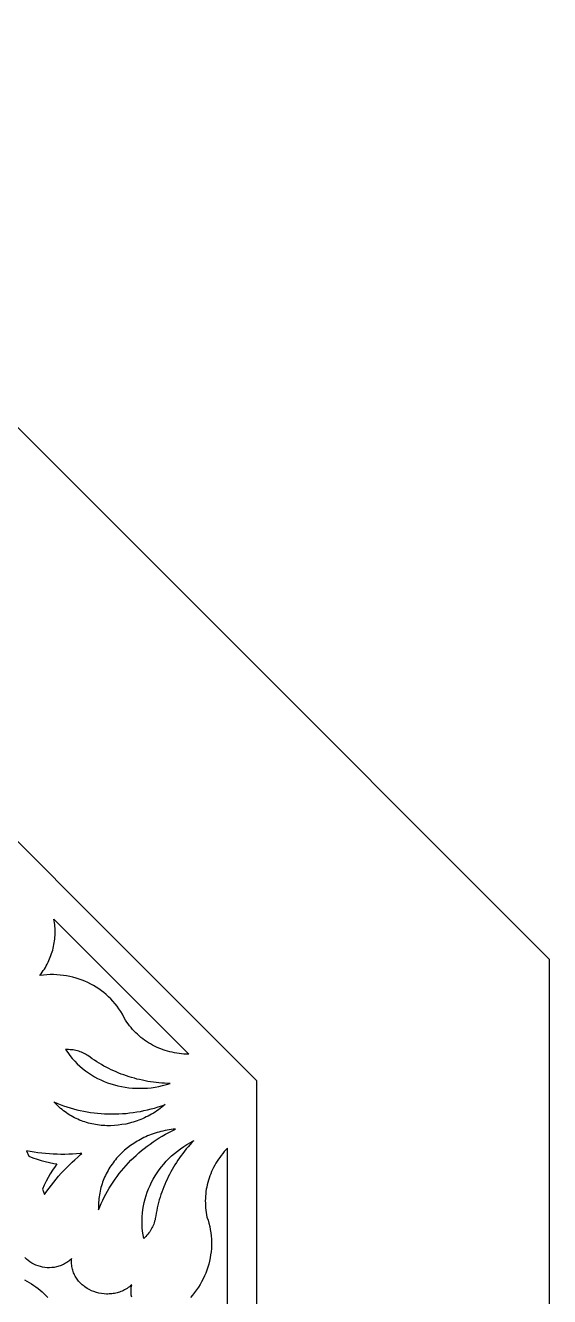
# Model space of a CAD drawing. Extents: x -3069 to -2029, y 258 to 1298.
# Drawn here: x -2118.8 to -2029.2, y 935.6 to 1152.6 of the extents above; entities that cross this region are included whole.
import ezdxf

# ---------------------------------------------------------------- set-up
doc = ezdxf.new("R2010")
doc.units = 0
doc.layers.add('LAYER_1', color=18, linetype='CONTINUOUS')
doc.layers.add('LAYER_2', color=174, linetype='CONTINUOUS')

msp = doc.modelspace()

# ---------------------------------------------------------------- linework, layer by layer
at = {"layer": 'LAYER_1'}
for points in [[(-2333.8, 257.75), (-2029.19, 562.36), (-2029.19, 993.14), (-2333.8, 1297.75), (-2764.58, 1297.75), (-3069.19, 993.14), (-3069.19, 562.36), (-2764.58, 257.75)], [(-2113.9, 1000.05), (-2090.85, 976.99), (-2091.26, 977), (-2091.68, 977.03), (-2092.09, 977.06), (-2092.5, 977.11), (-2092.9, 977.17), (-2093.3, 977.24), (-2093.7, 977.32), (-2094.09, 977.41), (-2094.48, 977.52), (-2094.86, 977.64), (-2095.24, 977.76), (-2095.61, 977.9), (-2095.98, 978.05), (-2096.34, 978.21), (-2096.7, 978.38), (-2097.05, 978.56), (-2097.39, 978.76), (-2097.73, 978.96), (-2098.06, 979.17), (-2098.39, 979.4), (-2098.71, 979.63), (-2099.02, 979.87), (-2099.32, 980.13), (-2099.61, 980.39), (-2099.9, 980.66), (-2100.18, 980.94), (-2100.45, 981.23), (-2100.71, 981.53), (-2100.96, 981.84), (-2101.2, 982.16), (-2101.44, 982.49), (-2101.66, 982.83), (-2101.91, 983.33), (-2102.18, 983.82), (-2102.47, 984.29), (-2102.78, 984.75), (-2103.1, 985.19), (-2103.43, 985.61), (-2103.79, 986.03), (-2104.16, 986.42), (-2104.54, 986.8), (-2104.94, 987.16), (-2105.35, 987.51), (-2105.77, 987.84), (-2106.21, 988.15), (-2106.66, 988.44), (-2107.12, 988.72), (-2107.59, 988.97), (-2108.07, 989.21), (-2108.57, 989.44), (-2109.07, 989.64), (-2109.58, 989.82), (-2110.1, 989.99), (-2110.63, 990.13), (-2111.17, 990.26), (-2111.71, 990.36), (-2112.26, 990.45), (-2112.82, 990.51), (-2113.38, 990.55), (-2113.95, 990.58), (-2114.52, 990.58), (-2115.1, 990.56), (-2115.68, 990.51), (-2116.27, 990.45), (-2116.07, 990.72), (-2115.87, 990.99), (-2115.69, 991.26), (-2115.51, 991.54), (-2115.34, 991.82), (-2115.18, 992.1), (-2115.03, 992.39), (-2114.88, 992.68), (-2114.75, 992.98), (-2114.62, 993.27), (-2114.5, 993.57), (-2114.38, 993.87), (-2114.28, 994.17), (-2114.18, 994.48), (-2114.09, 994.78), (-2114.01, 995.09), (-2113.94, 995.4), (-2113.88, 995.71), (-2113.82, 996.02), (-2113.78, 996.33), (-2113.74, 996.64), (-2113.71, 996.95), (-2113.69, 997.26), (-2113.68, 997.58), (-2113.67, 997.89), (-2113.68, 998.2), (-2113.69, 998.51), (-2113.72, 998.82), (-2113.75, 999.13), (-2113.79, 999.44), (-2113.84, 999.74)], [(-2094, 972), (-2094.49, 972.01), (-2094.97, 972.03), (-2095.45, 972.07), (-2095.93, 972.11), (-2096.41, 972.16), (-2096.89, 972.22), (-2097.36, 972.29), (-2097.83, 972.36), (-2098.3, 972.45), (-2098.77, 972.54), (-2099.23, 972.65), (-2099.69, 972.76), (-2100.14, 972.88), (-2100.6, 973.01), (-2101.05, 973.14), (-2101.49, 973.29), (-2101.94, 973.45), (-2102.38, 973.61), (-2102.81, 973.78), (-2103.24, 973.96), (-2103.67, 974.15), (-2104.09, 974.34), (-2104.51, 974.55), (-2104.93, 974.76), (-2105.34, 974.98), (-2105.75, 975.21), (-2106.15, 975.45), (-2106.54, 975.7), (-2106.93, 975.95), (-2107.32, 976.21), (-2107.7, 976.48), (-2108.08, 976.76), (-2108.29, 976.89), (-2108.5, 977.01), (-2108.72, 977.13), (-2108.94, 977.23), (-2109.17, 977.33), (-2109.4, 977.42), (-2109.64, 977.49), (-2109.87, 977.56), (-2110.12, 977.62), (-2110.36, 977.68), (-2110.61, 977.72), (-2110.86, 977.75), (-2111.11, 977.77), (-2111.37, 977.79), (-2111.62, 977.79), (-2111.88, 977.79), (-2111.52, 977.26), (-2111.14, 976.76), (-2110.74, 976.28), (-2110.32, 975.81), (-2109.89, 975.37), (-2109.44, 974.95), (-2108.97, 974.55), (-2108.48, 974.17), (-2107.99, 973.81), (-2107.47, 973.48), (-2106.95, 973.16), (-2106.41, 972.87), (-2105.86, 972.6), (-2105.3, 972.35), (-2104.73, 972.13), (-2104.14, 971.93), (-2103.55, 971.75), (-2102.95, 971.59), (-2102.34, 971.46), (-2101.73, 971.35), (-2101.1, 971.27), (-2100.47, 971.21), (-2099.84, 971.18), (-2099.2, 971.17), (-2098.56, 971.18), (-2097.91, 971.22), (-2097.26, 971.28), (-2096.61, 971.38), (-2095.96, 971.49), (-2095.31, 971.63), (-2094.65, 971.8)], [(-2094.86, 968.39), (-2095.14, 968.16), (-2095.42, 967.94), (-2095.71, 967.72), (-2096, 967.52), (-2096.29, 967.32), (-2096.59, 967.12), (-2096.89, 966.94), (-2097.19, 966.76), (-2097.5, 966.59), (-2097.8, 966.43), (-2098.11, 966.28), (-2098.42, 966.13), (-2098.73, 965.99), (-2099.05, 965.86), (-2099.36, 965.74), (-2099.68, 965.62), (-2100, 965.51), (-2100.32, 965.41), (-2100.64, 965.32), (-2100.96, 965.23), (-2101.61, 965.08), (-2102.26, 964.97), (-2102.9, 964.88), (-2103.55, 964.82), (-2104.2, 964.79), (-2104.52, 964.79), (-2104.85, 964.79), (-2105.17, 964.8), (-2105.49, 964.82), (-2105.81, 964.85), (-2106.12, 964.88), (-2106.44, 964.93), (-2106.75, 964.98), (-2107.07, 965.03), (-2107.38, 965.1), (-2107.69, 965.17), (-2107.99, 965.25), (-2108.3, 965.34), (-2108.6, 965.43), (-2108.9, 965.53), (-2109.19, 965.64), (-2109.49, 965.76), (-2109.78, 965.88), (-2110.07, 966.01), (-2110.35, 966.15), (-2110.63, 966.3), (-2110.91, 966.45), (-2111.18, 966.61), (-2111.45, 966.78), (-2111.72, 966.96), (-2111.98, 967.14), (-2112.24, 967.33), (-2112.49, 967.53), (-2112.74, 967.74), (-2112.98, 967.95), (-2113.22, 968.17), (-2113.46, 968.4), (-2113.68, 968.64), (-2113.91, 968.88), (-2113.36, 968.64), (-2112.8, 968.42), (-2112.25, 968.21), (-2111.68, 968.01), (-2111.11, 967.83), (-2110.54, 967.67), (-2109.96, 967.52), (-2109.38, 967.38), (-2108.79, 967.26), (-2108.2, 967.15), (-2107.61, 967.05), (-2107.01, 966.97), (-2106.41, 966.91), (-2105.81, 966.86), (-2105.21, 966.82), (-2104.6, 966.8), (-2104, 966.79), (-2103.39, 966.79), (-2102.78, 966.81), (-2102.17, 966.85), (-2101.56, 966.9), (-2100.95, 966.96), (-2100.33, 967.04), (-2099.72, 967.13), (-2099.11, 967.24), (-2098.5, 967.36), (-2097.89, 967.5), (-2097.28, 967.65), (-2096.67, 967.81), (-2096.07, 967.99), (-2095.46, 968.18)], [(-2093.13, 964.21), (-2093.49, 964.18), (-2093.85, 964.13), (-2094.2, 964.08), (-2094.55, 964.02), (-2094.9, 963.96), (-2095.25, 963.88), (-2095.59, 963.8), (-2095.93, 963.71), (-2096.26, 963.62), (-2096.59, 963.52), (-2096.92, 963.41), (-2097.24, 963.29), (-2097.56, 963.17), (-2097.88, 963.04), (-2098.19, 962.9), (-2098.49, 962.76), (-2098.8, 962.61), (-2099.09, 962.46), (-2099.39, 962.29), (-2099.68, 962.13), (-2100.24, 961.78), (-2100.78, 961.4), (-2101.3, 961.01), (-2101.8, 960.59), (-2102.28, 960.15), (-2102.51, 959.93), (-2102.73, 959.7), (-2102.95, 959.46), (-2103.17, 959.22), (-2103.37, 958.98), (-2103.57, 958.73), (-2103.77, 958.47), (-2103.95, 958.22), (-2104.13, 957.95), (-2104.31, 957.69), (-2104.48, 957.42), (-2104.64, 957.15), (-2104.79, 956.87), (-2104.94, 956.59), (-2105.08, 956.31), (-2105.21, 956.02), (-2105.33, 955.73), (-2105.45, 955.44), (-2105.56, 955.14), (-2105.66, 954.84), (-2105.76, 954.54), (-2105.85, 954.23), (-2105.93, 953.93), (-2106, 953.62), (-2106.06, 953.3), (-2106.12, 952.99), (-2106.16, 952.67), (-2106.2, 952.35), (-2106.23, 952.03), (-2106.25, 951.71), (-2106.27, 951.38), (-2106.27, 951.06), (-2106.27, 950.73), (-2106.25, 950.4), (-2106.03, 950.95), (-2105.8, 951.5), (-2105.55, 952.05), (-2105.29, 952.58), (-2105.01, 953.11), (-2104.72, 953.64), (-2104.42, 954.15), (-2104.11, 954.66), (-2103.78, 955.16), (-2103.44, 955.66), (-2103.09, 956.14), (-2102.72, 956.62), (-2102.35, 957.09), (-2101.96, 957.55), (-2101.56, 958), (-2101.15, 958.45), (-2100.72, 958.88), (-2100.29, 959.31), (-2099.84, 959.73), (-2099.39, 960.13), (-2098.92, 960.53), (-2098.44, 960.92), (-2097.95, 961.3), (-2097.46, 961.66), (-2096.95, 962.02), (-2096.43, 962.37), (-2095.9, 962.7), (-2095.37, 963.03), (-2094.82, 963.34), (-2094.27, 963.64), (-2093.7, 963.93)], [(-2089.97, 962.27), (-2090.3, 961.91), (-2090.63, 961.56), (-2090.95, 961.19), (-2091.26, 960.82), (-2091.56, 960.45), (-2091.86, 960.07), (-2092.14, 959.69), (-2092.42, 959.3), (-2092.69, 958.91), (-2092.95, 958.51), (-2093.21, 958.11), (-2093.45, 957.71), (-2093.69, 957.3), (-2093.92, 956.89), (-2094.14, 956.47), (-2094.35, 956.05), (-2094.56, 955.63), (-2094.75, 955.21), (-2094.94, 954.78), (-2095.12, 954.34), (-2095.29, 953.91), (-2095.45, 953.47), (-2095.6, 953.03), (-2095.74, 952.59), (-2095.88, 952.14), (-2096, 951.69), (-2096.12, 951.24), (-2096.22, 950.78), (-2096.32, 950.33), (-2096.41, 949.87), (-2096.49, 949.41), (-2096.56, 948.95), (-2096.61, 948.71), (-2096.68, 948.47), (-2096.75, 948.23), (-2096.83, 948), (-2096.93, 947.77), (-2097.03, 947.55), (-2097.14, 947.33), (-2097.26, 947.11), (-2097.39, 946.89), (-2097.52, 946.68), (-2097.67, 946.48), (-2097.82, 946.28), (-2097.99, 946.08), (-2098.16, 945.89), (-2098.33, 945.71), (-2098.52, 945.53), (-2098.63, 946.16), (-2098.72, 946.78), (-2098.78, 947.41), (-2098.81, 948.03), (-2098.82, 948.65), (-2098.8, 949.27), (-2098.75, 949.88), (-2098.68, 950.49), (-2098.58, 951.09), (-2098.45, 951.69), (-2098.3, 952.29), (-2098.13, 952.87), (-2097.93, 953.45), (-2097.71, 954.03), (-2097.46, 954.59), (-2097.19, 955.15), (-2096.9, 955.69), (-2096.59, 956.22), (-2096.25, 956.75), (-2095.89, 957.26), (-2095.51, 957.76), (-2095.1, 958.25), (-2094.68, 958.72), (-2094.24, 959.18), (-2093.77, 959.62), (-2093.29, 960.05), (-2092.78, 960.47), (-2092.26, 960.86), (-2091.71, 961.24), (-2091.15, 961.6), (-2090.57, 961.95)], [(-2113.37, 958.28), (-2113.69, 957.84), (-2114.11, 957.22), (-2114.5, 956.6), (-2114.87, 955.96), (-2115.21, 955.3), (-2115.53, 954.64), (-2115.82, 953.96), (-2115.47, 953.05), (-2115.1, 953.59), (-2114.71, 954.12), (-2114.32, 954.64), (-2113.91, 955.15), (-2113.49, 955.66), (-2113.07, 956.16), (-2112.63, 956.66), (-2112.19, 957.14), (-2111.73, 957.62), (-2111.26, 958.08), (-2110.79, 958.54), (-2110.31, 958.99), (-2109.81, 959.44), (-2109.31, 959.87), (-2109.11, 960.04), (-2109.37, 960.02), (-2110.03, 959.97), (-2110.69, 959.93), (-2111.36, 959.91), (-2112.02, 959.9), (-2112.68, 959.9), (-2113.34, 959.92), (-2113.99, 959.94), (-2114.65, 959.98), (-2115.31, 960.03), (-2115.96, 960.1), (-2116.61, 960.18), (-2117.26, 960.27), (-2117.91, 960.37), (-2118.55, 960.49), (-2118.15, 959.6), (-2117.47, 959.32), (-2116.77, 959.07), (-2116.07, 958.85), (-2115.36, 958.66), (-2114.64, 958.5), (-2113.91, 958.36)]]:
    msp.add_lwpolyline(points, close=True, dxfattribs=at)
for points in [[(-2084.21, 928.36), (-2084.21, 960.97), (-2084.5, 960.66), (-2084.77, 960.36), (-2085.04, 960.04), (-2085.29, 959.72), (-2085.54, 959.39), (-2085.77, 959.06), (-2085.99, 958.72), (-2086.2, 958.37), (-2086.4, 958.03), (-2086.59, 957.67), (-2086.77, 957.31), (-2086.94, 956.95), (-2087.09, 956.59), (-2087.23, 956.22), (-2087.36, 955.84), (-2087.48, 955.47), (-2087.59, 955.09), (-2087.69, 954.71), (-2087.77, 954.32), (-2087.84, 953.93), (-2087.9, 953.54), (-2087.95, 953.15), (-2087.98, 952.76), (-2088.01, 952.37), (-2088.02, 951.97), (-2088.01, 951.58), (-2088, 951.18), (-2087.97, 950.78), (-2087.93, 950.38), (-2087.87, 949.99), (-2087.81, 949.59), (-2087.73, 949.19), (-2087.55, 948.66), (-2087.4, 948.13), (-2087.27, 947.59), (-2087.16, 947.05), (-2087.08, 946.51), (-2087.01, 945.97), (-2086.97, 945.43), (-2086.95, 944.89), (-2086.96, 944.35), (-2086.98, 943.81), (-2087.03, 943.28), (-2087.1, 942.75), (-2087.18, 942.22), (-2087.29, 941.69), (-2087.42, 941.17), (-2087.58, 940.65), (-2087.75, 940.14), (-2087.94, 939.64), (-2088.15, 939.14), (-2088.38, 938.65), (-2088.64, 938.16), (-2088.91, 937.69), (-2089.2, 937.22), (-2089.51, 936.76), (-2089.84, 936.31), (-2090.19, 935.87), (-2090.56, 935.44)], [(-2100.59, 935.5), (-2100.66, 935.85), (-2100.7, 936.19), (-2100.71, 936.54), (-2100.7, 936.9), (-2100.66, 937.25), (-2100.59, 937.61), (-2100.79, 937.44), (-2100.98, 937.29), (-2101.18, 937.15), (-2101.39, 937.02), (-2101.59, 936.89), (-2101.8, 936.78), (-2102.01, 936.67), (-2102.22, 936.57), (-2102.44, 936.48), (-2102.66, 936.4), (-2102.88, 936.33), (-2103.1, 936.27), (-2103.32, 936.21), (-2103.54, 936.17), (-2103.76, 936.13), (-2103.99, 936.1), (-2104.21, 936.07), (-2104.43, 936.06), (-2104.66, 936.05), (-2104.88, 936.05), (-2105.32, 936.08), (-2105.76, 936.13), (-2106.2, 936.21), (-2106.62, 936.32), (-2107.04, 936.46), (-2107.44, 936.62), (-2107.83, 936.81), (-2108.21, 937.02), (-2108.57, 937.26), (-2108.74, 937.38), (-2108.91, 937.52), (-2109.07, 937.65), (-2109.22, 937.8), (-2109.38, 937.95), (-2109.52, 938.1), (-2109.66, 938.26), (-2109.79, 938.42), (-2109.92, 938.59), (-2110.04, 938.77), (-2110.15, 938.94), (-2110.25, 939.13), (-2110.35, 939.32), (-2110.44, 939.51), (-2110.52, 939.7), (-2110.6, 939.9), (-2110.66, 940.11), (-2110.72, 940.32), (-2110.76, 940.53), (-2110.8, 940.75), (-2110.83, 940.97), (-2110.85, 941.19), (-2110.86, 941.42), (-2110.86, 941.65), (-2110.85, 941.88), (-2110.83, 942.12), (-2111, 941.96), (-2111.17, 941.82), (-2111.34, 941.68), (-2111.51, 941.55), (-2111.69, 941.42), (-2111.88, 941.31), (-2112.06, 941.2), (-2112.25, 941.1), (-2112.44, 941.02), (-2112.63, 940.93), (-2112.82, 940.86), (-2113.02, 940.79), (-2113.22, 940.74), (-2113.42, 940.69), (-2113.81, 940.61), (-2114.22, 940.56), (-2114.62, 940.54), (-2115.02, 940.55), (-2115.42, 940.59), (-2115.81, 940.65), (-2116.2, 940.74), (-2116.58, 940.85), (-2116.95, 940.99), (-2117.3, 941.15), (-2117.65, 941.34), (-2117.97, 941.54), (-2118.28, 941.77), (-2118.58, 942.02), (-2118.85, 942.29)], [(-2118.93, 938.48), (-2118.51, 938.26), (-2118.1, 938.03), (-2117.71, 937.78), (-2117.32, 937.53), (-2116.95, 937.26), (-2116.58, 936.99), (-2116.23, 936.7), (-2115.89, 936.41), (-2115.56, 936.11), (-2115.24, 935.8), (-2114.94, 935.48)]]:
    msp.add_lwpolyline(points, dxfattribs=at)
at = {"layer": 'LAYER_2'}
msp.add_lwpolyline([(-2354.51, 307.75), (-2079.19, 583.07), (-2079.19, 972.43), (-2354.51, 1247.75), (-2743.87, 1247.75), (-3019.19, 972.43), (-3019.19, 583.07), (-2743.87, 307.75)], close=True, dxfattribs=at)

doc.saveas('drawing.dxf')
